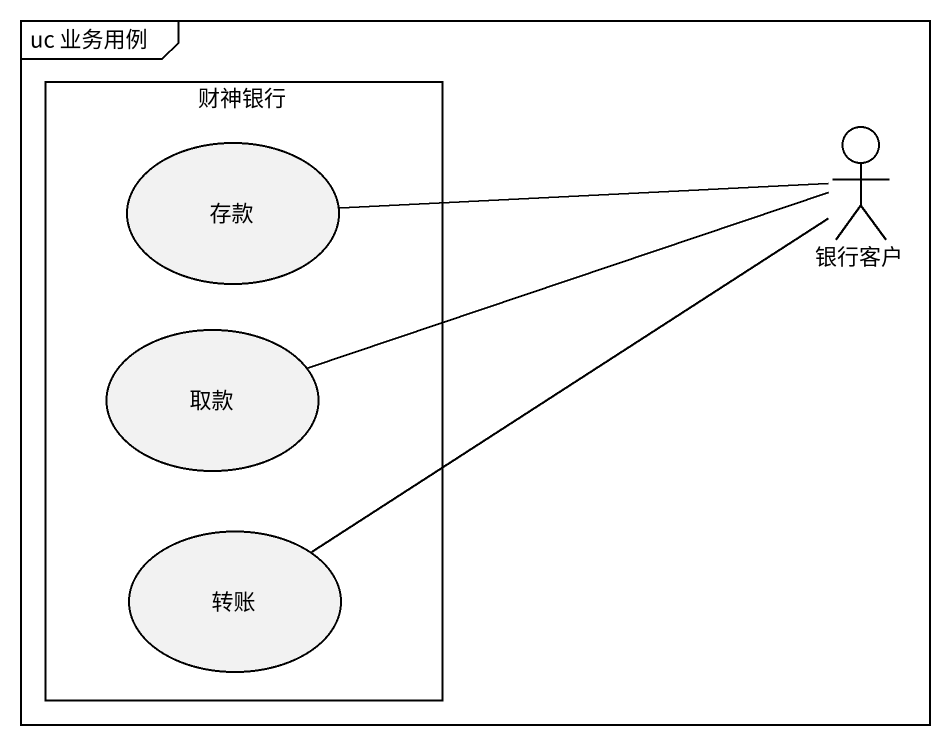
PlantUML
@startuml
mainframe uc 业务用例
rectangle 财神银行 {
  usecase 存款
  usecase 取款
  usecase 转账
}
actor 银行客户
银行客户 -left- 存款
银行客户 -left- 取款
银行客户 -- 转账
@enduml
